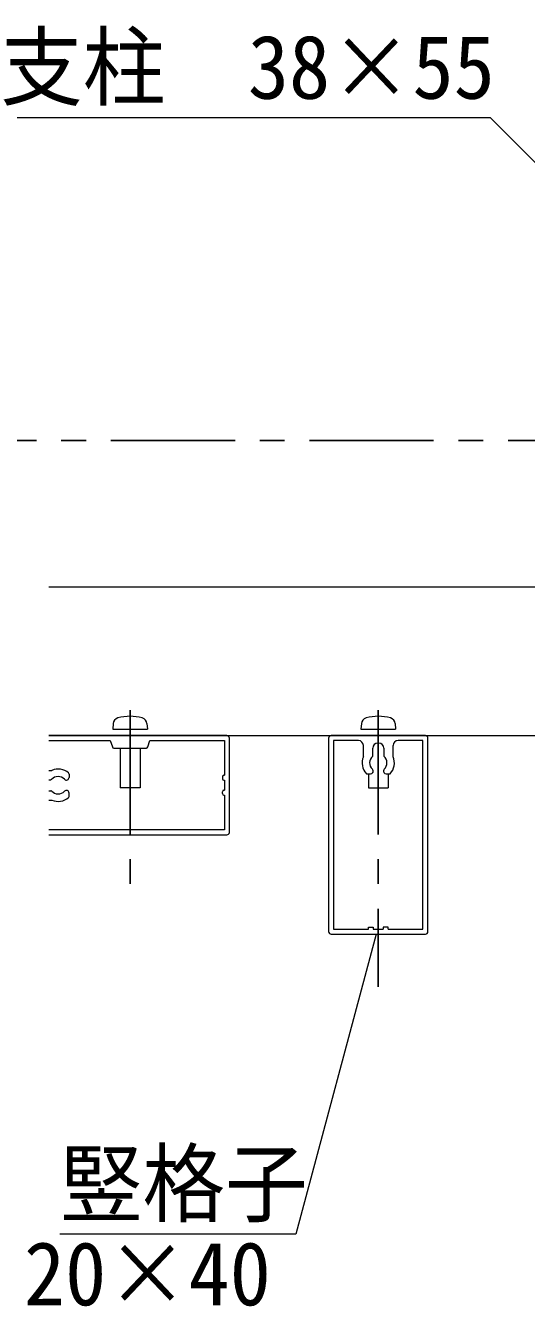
# Model space of a CAD drawing. Units: millimetres at full size, sheet at 1:5; details may follow other scales. Extents: x -1050 to 1050, y -742 to 742.
# Drawn here: x 395.9 to 496.8, y -426.3 to -168.2 of the extents above; entities that cross this region are included whole.
import ezdxf
from ezdxf.enums import TextEntityAlignment as Align

# ---------------------------------------------------------------- set-up
doc = ezdxf.new("R2010")
doc.units = ezdxf.units.MM
doc.header["$LTSCALE"] = 5
doc.linetypes.add('CHAIN1', pattern=[8, 5, -1, 1, -1])
doc.layers.add('0-0_通り芯', color=7, linetype='CHAIN1')
for name, color, linetype, lineweight in [('0-4_手摺部材', 92, 'Continuous', 20), ('0-5_手すり子', 12, 'Continuous', 20), ('0-9_文字', 3, 'Continuous', 20)]:
    doc.layers.add(name, color=color, linetype=linetype, lineweight=lineweight)
doc.styles.add('ＭＳ ゴシック', font='')
doc.styles.get('ＭＳ ゴシック').set_extended_font_data('MS Gothic')

msp = doc.modelspace()

# ---------------------------------------------------------------- linework, layer by layer
at = {"layer": '0-0_通り芯'}
for p, q in [((-186.943, -251.793), (909.462, -251.793)), ((416.92, -306.193), (416.92, -342.539)), ((466.92, -306.193), (466.92, -361.913))]:
    msp.add_line(p, q, dxfattribs=at)
at = {"layer": '0-4_手摺部材'}
for p, q in [((400.52, -281.293), (546.02, -281.293)), ((413.518, -308.874), (413.42, -309.993)), ((420.322, -308.874), (420.42, -309.993)), ((463.518, -308.874), (463.42, -309.993)), ((470.322, -308.874), (470.42, -309.993)), ((400.52, -311.293), (546.02, -311.293)), ((413.42, -309.993), (420.42, -309.993)), ((463.42, -309.993), (470.42, -309.993)), ((414.92, -313.793), (414.92, -321.793)), ((418.92, -313.793), (418.92, -321.793)), ((464.92, -318.993), (464.92, -321.793)), ((468.92, -318.993), (468.92, -321.793)), ((418.92, -321.793), (414.92, -321.793)), ((464.92, -321.793), (468.92, -321.793))]:
    msp.add_line(p, q, dxfattribs=at)
for centre, radius, start, end in [((414.813, -308.987), 1.3, 105.88085, 175), ((416.92, -316.393), 9, 74.11915, 105.88085), ((419.027, -308.987), 1.3, 5, 74.11915), ((464.813, -308.987), 1.3, 105.88085, 175), ((466.92, -316.393), 9, 74.11915, 105.88085), ((469.027, -308.987), 1.3, 5, 74.11915)]:
    msp.add_arc(centre, radius, start, end, dxfattribs=at)
at = {"layer": '0-5_手すり子'}
for p, q in [((436.42, -311.293), (400.52, -311.293)), ((400.52, -312.293), (412.92, -312.293)), ((412.92, -312.293), (413.352, -313.588)), ((420.488, -313.588), (420.92, -312.293)), ((420.92, -312.293), (435.92, -312.293)), ((435.92, -312.293), (435.92, -319.293)), ((436.92, -330.793), (436.92, -311.793)), ((456.92, -311.793), (456.92, -350.793)), ((476.42, -311.293), (457.42, -311.293)), ((462.92, -312.293), (457.92, -312.293)), ((475.92, -312.293), (470.92, -312.293)), ((475.92, -350.293), (475.92, -312.293)), ((476.92, -350.793), (476.92, -311.793)), ((413.636, -313.793), (420.204, -313.793)), ((463.92, -315.543), (463.92, -313.293)), ((465.82, -315.432), (465.82, -313.793)), ((466.82, -312.793), (467.02, -312.793)), ((468.02, -313.793), (468.02, -315.432)), ((469.92, -315.543), (469.92, -313.293)), ((400.52, -318.293), (401.17, -318.293)), ((404.62, -319.036), (404.62, -319.71)), ((435.52, -319.593), (435.52, -319.993)), ((435.82, -319.293), (435.92, -319.293)), ((464.528, -318.993), (465.361, -318.993)), ((465.823, -318.693), (465.794, -318.743)), ((468.017, -318.693), (468.046, -318.743)), ((468.479, -318.993), (469.312, -318.993)), ((400.52, -320.193), (400.923, -320.193)), ((400.52, -322.393), (400.923, -322.393)), ((435.52, -322.993), (435.52, -322.593)), ((435.82, -320.293), (435.92, -320.293)), ((435.82, -322.293), (435.92, -322.293)), ((435.92, -320.293), (435.92, -322.293)), ((400.52, -324.293), (401.17, -324.293)), ((404.62, -323.55), (404.62, -322.876)), ((435.82, -323.293), (435.92, -323.293)), ((435.92, -323.293), (435.92, -330.293)), ((435.92, -330.293), (400.52, -330.293)), ((400.52, -331.293), (436.42, -331.293)), ((465.92, -350.293), (467.92, -350.293)), ((468.92, -350.293), (475.92, -350.293)), ((457.42, -351.293), (476.42, -351.293))]:
    msp.add_line(p, q, dxfattribs=at)
for points in [[(457.92, -312.293), (457.92, -350.293), (464.92, -350.293)], [(464.92, -350.293), (464.92, -349.893), (465.92, -349.893), (465.92, -350.293)], [(468.92, -350.293), (468.92, -349.893), (467.92, -349.893), (467.92, -350.293)]]:
    msp.add_lwpolyline(points, dxfattribs=at)
for centre, radius, start, end in [((436.42, -311.793), 0.5, 0, 90), ((457.42, -311.793), 0.5, 90, 180), ((462.92, -313.293), 1, 0, 90), ((470.92, -313.293), 1, 90, 180), ((476.42, -311.793), 0.5, 0, 90), ((413.636, -313.493), 0.3, 198.43495, 270), ((420.204, -313.493), 0.3, 270, 341.56505), ((466.82, -313.793), 1, 90, 180), ((467.02, -313.793), 1, 0, 90), ((466.92, -316.793), 3.25, 157.38014, 222.60367), ((466.92, -316.793), 1.75, 128.9448, 227.16041), ((466.92, -316.793), 1.75, 312.83959, 51.0552), ((466.92, -316.793), 3.25, 317.39633, 22.61986), ((402.42, -321.293), 1.75, 43.68467, 136.92722), ((402.42, -321.293), 3.25, 49.90418, 112.61986), ((404.078, -319.71), 0.542, 223.68467, 360), ((404.32, -319.036), 0.3, 0, 49.90418), ((435.82, -319.593), 0.3, 90, 180), ((435.82, -319.993), 0.3, 180, 270), ((465.361, -318.493), 0.5, 270, 330), ((465.39, -318.443), 0.5, 330, 47.16041), ((468.45, -318.443), 0.5, 132.83959, 210), ((468.479, -318.493), 0.5, 210, 270), ((400.923, -319.893), 0.3, 270, 316.92722), ((400.923, -322.693), 0.3, 43.07278, 90), ((402.42, -321.293), 1.75, 223.07278, 316.31533), ((404.078, -322.876), 0.542, 0, 136.31533), ((435.82, -322.593), 0.3, 90, 180), ((402.42, -321.293), 3.25, 247.38014, 310.09582), ((404.32, -323.55), 0.3, 310.09582, 360), ((435.82, -322.993), 0.3, 180, 270), ((436.42, -330.793), 0.5, 270, 360), ((457.42, -350.793), 0.5, 180, 270), ((476.42, -350.793), 0.5, 270, 360)]:
    msp.add_arc(centre, radius, start, end, dxfattribs=at)
at = {"layer": '0-9_文字'}
for points in [[(529.02, -226.293), (489.52, -186.793), (390.77, -186.793)], [(466.509, -351.293), (450.298, -411.793), (402.798, -411.793)]]:
    msp.add_lwpolyline(points, dxfattribs=at)

# ---------------------------------------------------------------- texts
at = {"layer": '0-9_文字', "style": 'ＭＳ ゴシック', "width": 0.95}
for s, p in [('支柱\u300038×55', (390.77, -186.793)), ('竪格子', (402.798, -411.793)), ('20×40', (395.534, -429.96))]:
    msp.add_text(s, height=12.83, dxfattribs=at).set_placement(p, align=Align.BOTTOM_LEFT)

doc.saveas('drawing.dxf')
